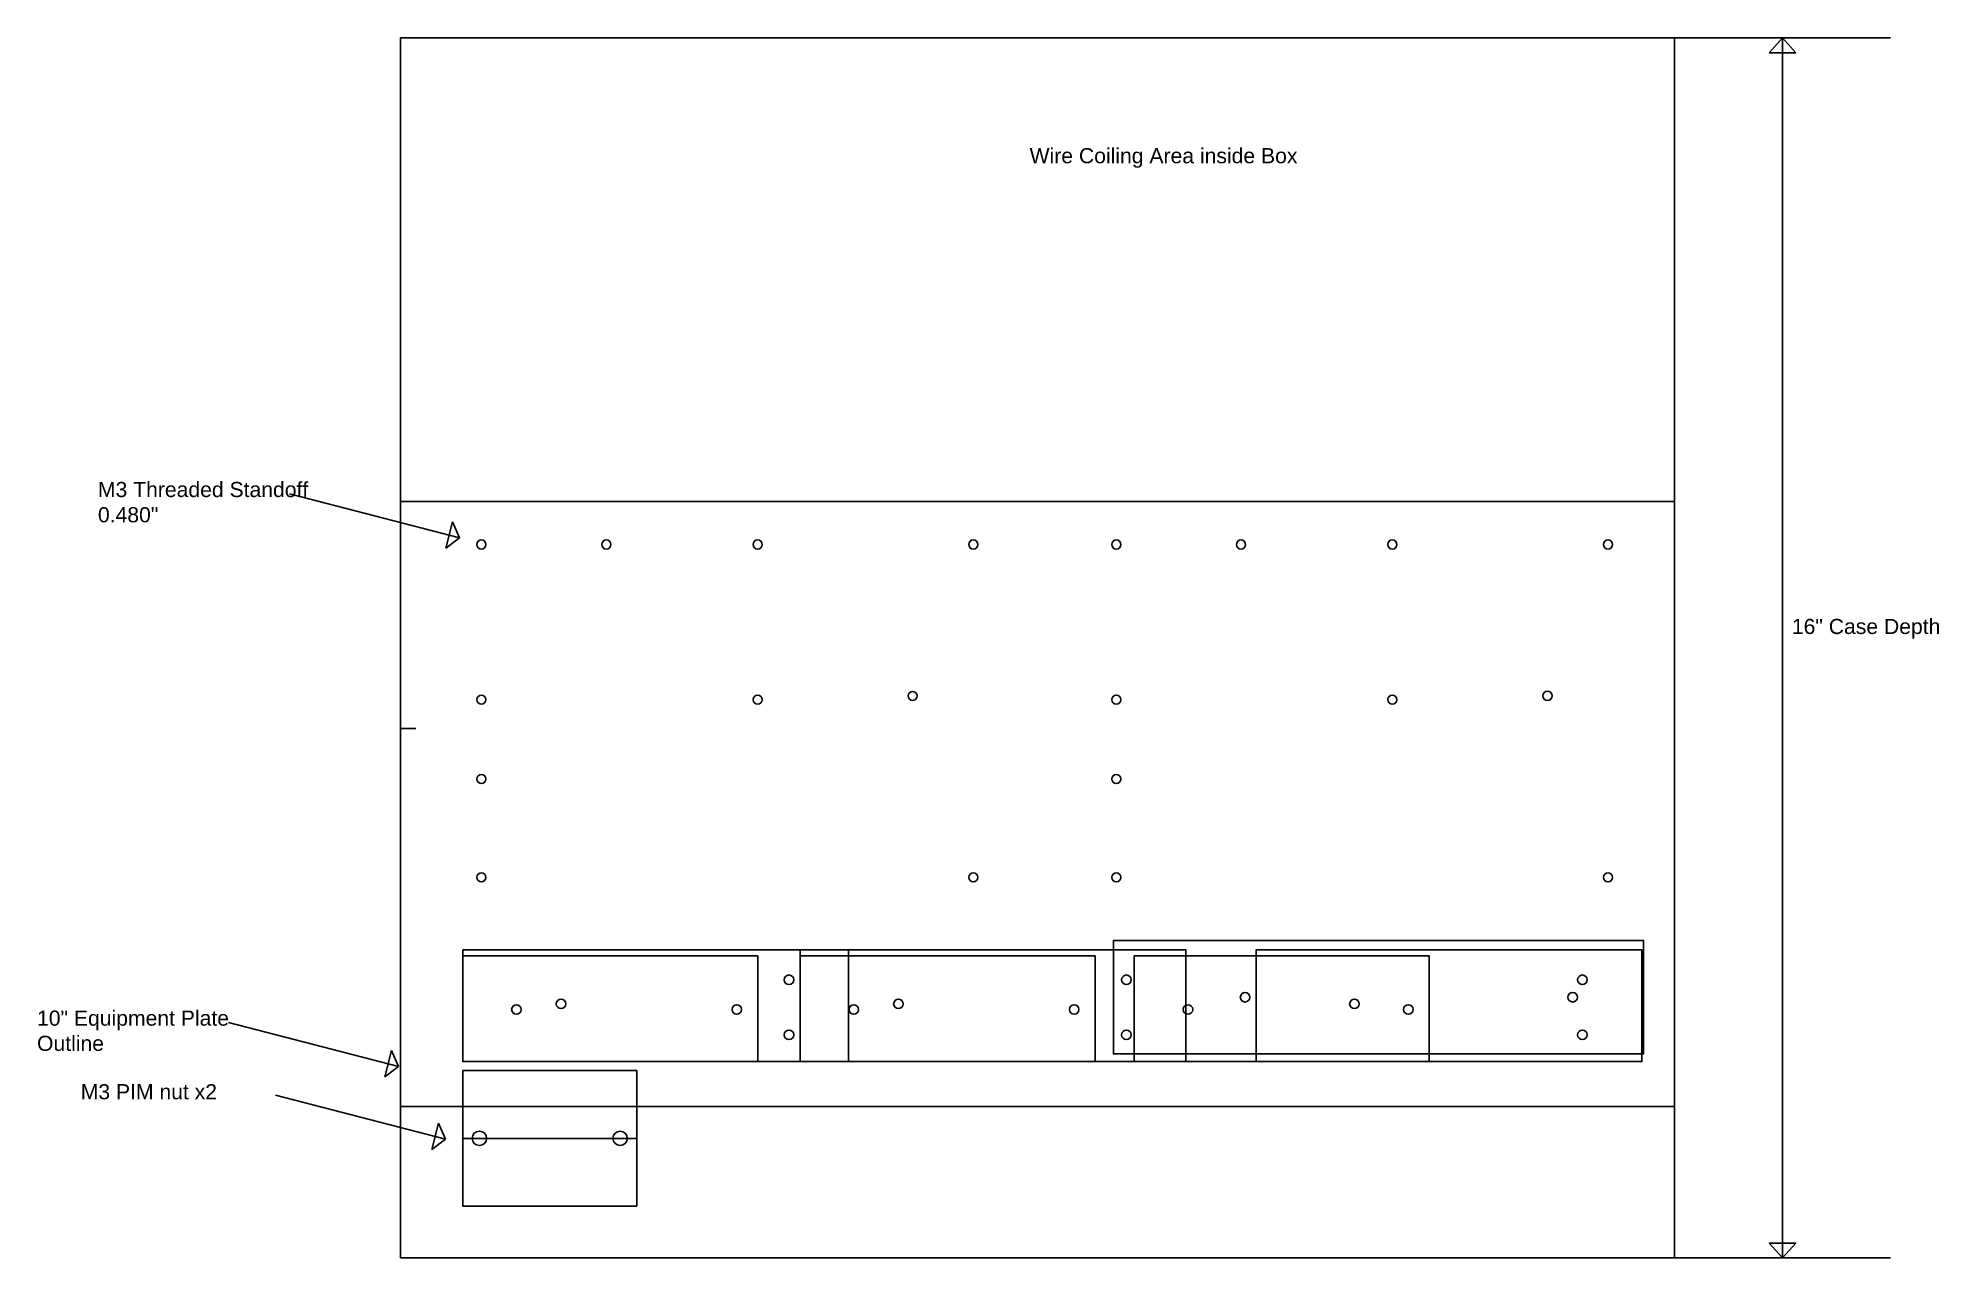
# Model space of a CAD drawing. Header units: inches. Extents: x -4.6 to 20.5, y 0.1 to 16.3.
import ezdxf

# ---------------------------------------------------------------- set-up
doc = ezdxf.new("R2010")
doc.units = ezdxf.units.IN
doc.header["$MEASUREMENT"] = 0
doc.styles.get("Standard").update_dxf_attribs({"font": 'arial.ttf'})

msp = doc.modelspace()

# ---------------------------------------------------------------- linework, layer by layer
at = {"color": 5}
for p, q in [((0.196, 16.254), (0.196, 10.992)), ((17.036, 16.254), (19.892, 16.254)), ((18.464, 16.254), (18.287, 16.057)), ((18.464, 16.057), (18.464, 16.254)), ((18.464, 16.254), (18.641, 16.057)), ((18.464, 16.057), (18.464, 16.254)), ((18.287, 16.057), (18.464, 16.057)), ((18.641, 16.057), (18.464, 16.057)), ((18.464, 16.057), (18.464, 0.129)), ((0.196, 10.129), (0.196, 10.992)), ((0.398, 7.126), (0.196, 7.126)), ((11.506, 4.2), (11.506, 3.806)), ((0.196, 2.129), (17.036, 2.129)), ((18.287, 0.325), (18.464, 0.325)), ((18.464, 0.129), (18.287, 0.325)), ((18.464, 0.129), (18.641, 0.325)), ((18.641, 0.325), (18.464, 0.325)), ((18.464, 0.325), (18.464, 0.129)), ((18.464, 0.325), (18.464, 0.129)), ((17.036, 0.129), (19.892, 0.129))]:
    msp.add_line(p, q, dxfattribs=at)
at = {"color": 2}
for p, q in [((0.975, 9.648), (-1.272, 10.229)), ((0.885, 9.857), (0.795, 9.51)), ((0.975, 9.648), (0.885, 9.857)), ((0.975, 9.648), (0.795, 9.51))]:
    msp.add_line(p, q, dxfattribs=at)
at = {"color": 4}
for p, q in [((0.17, 2.661), (-2.077, 3.242)), ((0.08, 2.87), (-0.01, 2.522)), ((0.17, 2.661), (0.08, 2.87)), ((0.17, 2.661), (-0.01, 2.522))]:
    msp.add_line(p, q, dxfattribs=at)
at = {"color": 3}
for p, q in [((0.791, 1.701), (-1.455, 2.282)), ((0.701, 1.91), (0.611, 1.563)), ((0.791, 1.701), (0.701, 1.91)), ((0.791, 1.701), (0.611, 1.563))]:
    msp.add_line(p, q, dxfattribs=at)
at = {"color": 5, "linetype": 'ByBlock', "ltscale": 0.5}
msp.add_lwpolyline([(0.196, 0.129), (0.196, 16.254), (17.036, 16.254), (17.036, 0.129)], close=True, dxfattribs=at)
at = {"color": 4}
msp.add_lwpolyline([(0.196, 0.129), (0.196, 10.129), (17.036, 10.129), (17.036, 0.129)], close=True, dxfattribs=at)
at = {"color": 5}
for points in [[(9.62, 4.325), (9.62, 2.825), (16.628, 2.825), (16.628, 4.325)], [(1.02, 4.2), (1.02, 2.724), (6.118, 2.724), (6.118, 4.2)], [(1.02, 4.122), (1.02, 2.724), (4.918, 2.724), (4.918, 4.122)], [(5.479, 4.2), (5.479, 2.724), (10.577, 2.724), (10.577, 4.2)], [(5.479, 4.122), (5.479, 2.724), (9.377, 2.724), (9.377, 4.122)], [(9.896, 4.122), (9.896, 2.724), (13.794, 2.724), (13.794, 4.122)], [(11.506, 4.2), (11.506, 2.724), (16.604, 2.724), (16.604, 4.2)], [(11.506, 4.2), (11.506, 4.2), (12.805, 4.2), (12.805, 4.2)], [(1.02, 2.605), (3.32, 2.605), (3.32, 0.815), (1.02, 0.815)], [(1.02, 1.71), (3.32, 1.71), (3.32, 1.71), (1.02, 1.71)]]:
    msp.add_lwpolyline(points, close=True, dxfattribs=at)
at = {"color": 2}
for centre in [(1.267, 9.559), (2.917, 9.559), (4.917, 9.559), (7.767, 9.559), (9.657, 9.559), (11.307, 9.559), (13.307, 9.559), (16.157, 9.559), (1.267, 7.509), (4.917, 7.509), (6.965, 7.558), (9.657, 7.509), (13.307, 7.509), (15.357, 7.559), (1.267, 6.459), (9.657, 6.459), (1.267, 5.159), (7.767, 5.159), (9.657, 5.159), (16.157, 5.159)]:
    msp.add_circle(centre, 0.06, dxfattribs=at)
for centre in [(5.332, 3.806), (9.791, 3.806), (15.818, 3.806), (2.319, 3.487), (6.778, 3.487), (11.36, 3.575), (12.805, 3.487), (15.69, 3.575), (1.729, 3.413), (4.642, 3.413), (6.188, 3.413), (9.101, 3.413), (10.605, 3.413), (13.518, 3.413), (5.332, 3.078), (9.791, 3.078), (15.818, 3.078)]:
    msp.add_circle(centre, 0.063)
at = {"color": 3}
for centre in [(1.24, 1.71), (3.1, 1.71)]:
    msp.add_circle(centre, 0.095, dxfattribs=at)

# ---------------------------------------------------------------- texts
at = {"color": 5}
msp.add_text('16" Case Depth', height=0.2, dxfattribs=at).set_placement((18.587, 8.376))
at = {"color": 5, "insert": (8.512, 14.798), "char_height": 0.2, "width": 5.97383, "attachment_point": 1}
msp.add_mtext('{Wire Coiling Area inside Box}', dxfattribs=at)
at = {"color": 2, "insert": (-3.802, 10.386), "char_height": 0.2, "width": 2.77046, "attachment_point": 1}
msp.add_mtext('{M3 Threaded Standoff\\P0.480"}', dxfattribs=at)
at = {"color": 4, "insert": (-4.607, 3.399), "char_height": 0.2, "width": 2.77046, "attachment_point": 1}
msp.add_mtext('{10" Equipment Plate Outline}', dxfattribs=at)
at = {"color": 3, "insert": (-4.029, 2.426), "char_height": 0.2, "width": 2.77046, "attachment_point": 1}
msp.add_mtext('{M3 PIM nut x2}', dxfattribs=at)

doc.saveas('drawing.dxf')
